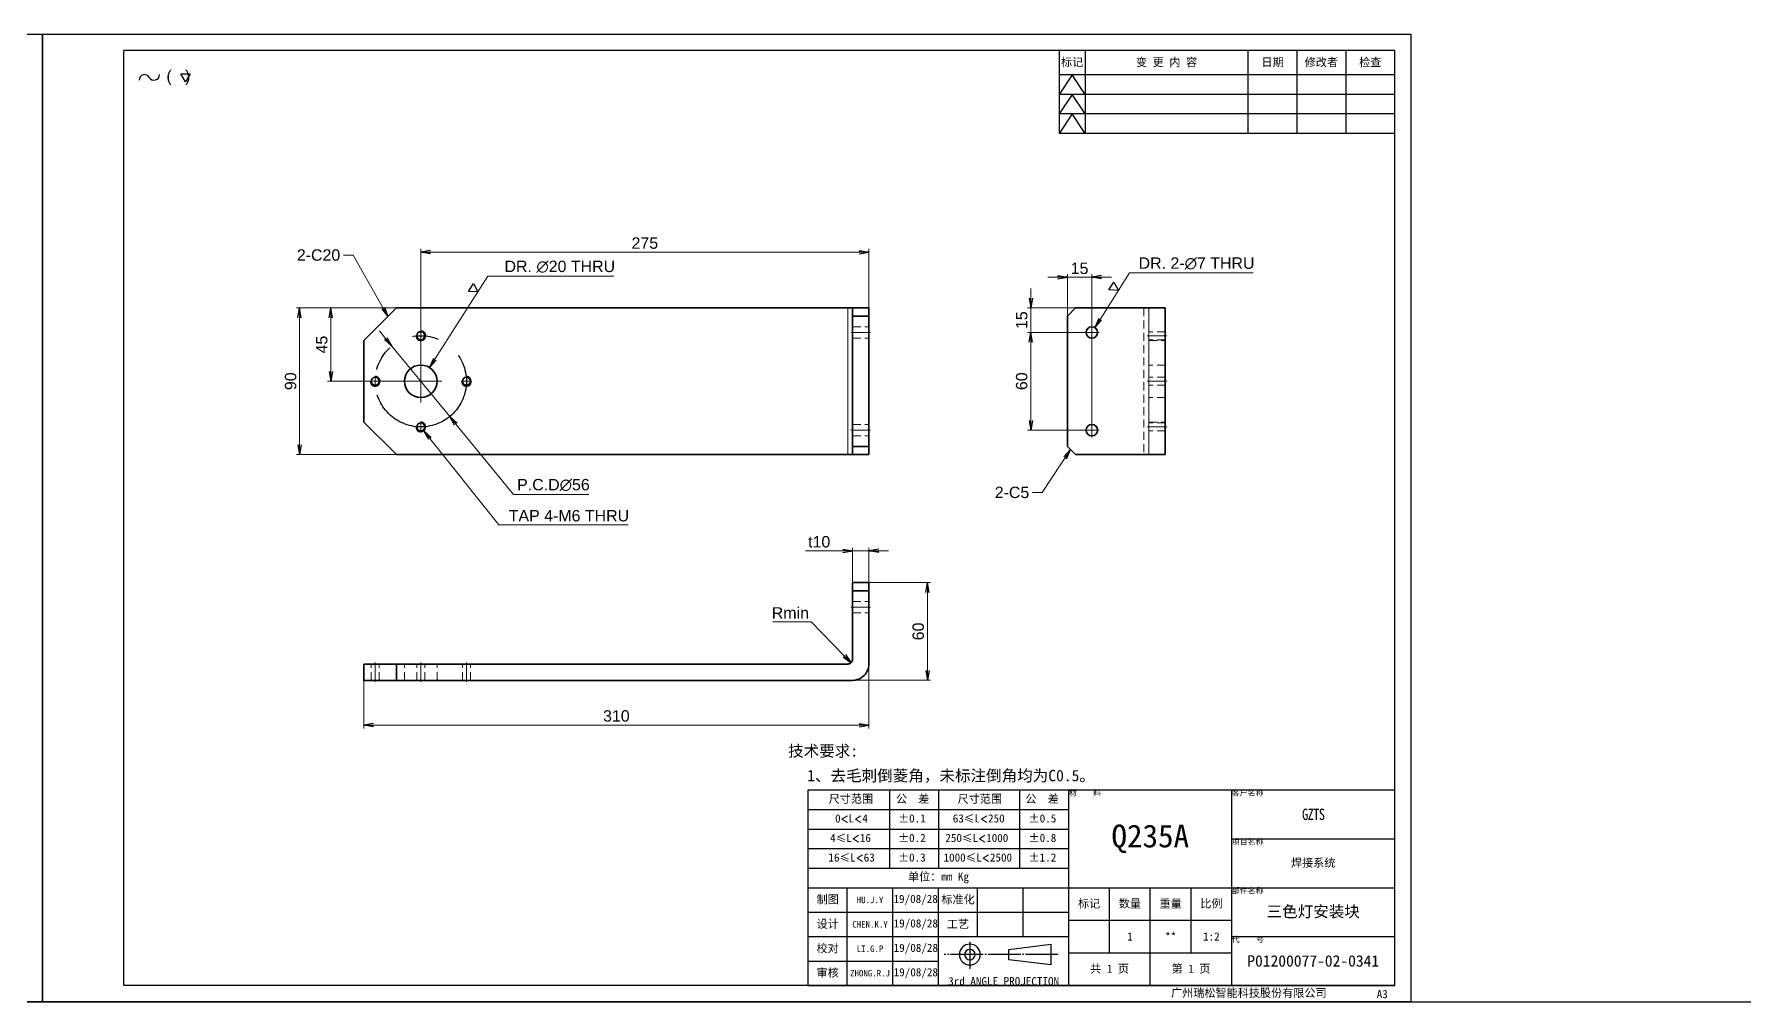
# Model space of a CAD drawing. Header units: millimetres. Extents: x -1727 to 307483, y -92648 to 6637.
# Drawn here: x 10871 to 11920, y -8118 to -7524 of the extents above; entities that cross this region are included whole.
import ezdxf

# ---------------------------------------------------------------- set-up
doc = ezdxf.new("R2010")
doc.units = ezdxf.units.MM
for name, pattern in [('CENTER-HOKUTO', [23, 20, -1, 1, -1]), ('HIDDEN-HOKUTO', [3.8, 2.5, -1.3]), ('PHANTOM2', [31.75, 15.875, -3.175, 3.175, -3.175, 3.175, -3.175])]:
    doc.linetypes.add(name, pattern=pattern)
doc.layers.add('A3', color=7, linetype='Continuous', plot=False)
for name, color, linetype in [('AM_7', 2, 'CENTER-HOKUTO'), ('AM_HID', 1, 'HIDDEN-HOKUTO'), ('AM_VIS', 7, 'Continuous'), ('TITLE_FRAME', 7, 'Continuous'), ('WORD_DIM', 253, 'Continuous')]:
    doc.layers.add(name, color=color, linetype=linetype)
doc.layers.add('SOLID LINE', color=7, linetype='Continuous', lineweight=30)
doc.styles.get("Standard").update_dxf_attribs({"font": 'arial.ttf'})
doc.dimstyles.new('STANDARD 1-2', dxfattribs={"dimscale": 2, "dimtxt": 3.5, "dimasz": 3, "dimexe": 1, "dimexo": 0, "dimgap": 1, "dimtad": 3, "dimdsep": 46, "dimtxsty": 'Standard', "dimblk1": 'OPEN', "dimblk2": 'OPEN', "dimsah": 1, "dimcen": 0, "dimclrd": 256, "dimclre": 256, "dimclrt": 3, "dimazin": 2, "dimtfac": 1, "dimtmove": 0, "dimatfit": 3, "dimldrblk": 'OPEN', "dimfxl": 0, "dimtolj": 1, "dimtzin": 0, "dimlwd": 13, "dimlwe": 13, "dimarcsym": 0})
doc.dimstyles.new('STANDARD 1-2$3', dxfattribs={"dimscale": 2, "dimtxt": 3.5, "dimasz": 3, "dimexe": 1, "dimexo": 0, "dimgap": 1, "dimtad": 3, "dimtoh": 1, "dimdsep": 46, "dimtxsty": 'Standard', "dimblk1": 'OPEN', "dimblk2": 'OPEN', "dimsah": 1, "dimcen": 0, "dimclrd": 256, "dimclre": 256, "dimclrt": 3, "dimazin": 2, "dimtfac": 1, "dimtmove": 0, "dimatfit": 3, "dimldrblk": 'OPEN', "dimfxl": 0, "dimtolj": 1, "dimtzin": 0, "dimlwd": 13, "dimlwe": 13, "dimarcsym": 0})
doc.dimstyles.new('STANDARD 1-2$4', dxfattribs={"dimscale": 2, "dimtxt": 3.5, "dimasz": 3, "dimexe": 1, "dimexo": 0, "dimgap": 1, "dimtad": 3, "dimtoh": 1, "dimdsep": 46, "dimtxsty": 'Standard', "dimblk1": 'OPEN', "dimblk2": 'OPEN', "dimsah": 1, "dimcen": 0, "dimclrd": 256, "dimclre": 256, "dimclrt": 3, "dimazin": 2, "dimtfac": 1, "dimtmove": 0, "dimatfit": 3, "dimldrblk": 'OPEN', "dimfxl": 0, "dimtolj": 1, "dimtzin": 0, "dimlwd": 13, "dimlwe": 13, "dimarcsym": 0})

# ---------------------------------------------------------------- blocks, each defined once
blk = doc.blocks.new('_OPEN')
at = {"color": 0}
for p, q in [((-1, 0.17), (0, 0)), ((-1, -0.17), (0, 0)), ((0, 0), (-1, 0))]:
    blk.add_line(p, q, dxfattribs=at)
blk = doc.blocks.new('*D725')
at = {"layer": 'DEFPOINTS', "color": 0, "linetype": 'Continuous', "ltscale": 5, "transparency": 16777216}
for p in [(11382.9, -7899.7), (11072.9, -7920.7), (11382.9, -7948.2)]:
    blk.add_point(p, dxfattribs=at)
at = {"layer": 'WORD_DIM', "linetype": 'Continuous', "lineweight": 13, "ltscale": 5, "transparency": 16777216}
for p, q in [((11382.9, -7899.7), (11382.9, -7950.2)), ((11072.9, -7920.7), (11072.9, -7950.2)), ((11078.9, -7948.2), (11376.9, -7948.2))]:
    blk.add_line(p, q, dxfattribs=at)
at = {"layer": 'WORD_DIM', "linetype": 'Continuous', "lineweight": 13, "ltscale": 5, "transparency": 16777216, "xscale": 6, "yscale": 6, "zscale": 6, "rotation": 180}
blk.add_blockref('_OPEN', (11072.9, -7948.2), dxfattribs=at)
at = {"layer": 'WORD_DIM', "linetype": 'Continuous', "lineweight": 13, "ltscale": 5, "transparency": 16777216, "xscale": 6, "yscale": 6, "zscale": 6}
blk.add_blockref('_OPEN', (11382.9, -7948.2), dxfattribs=at)
at = {"layer": 'WORD_DIM', "color": 3, "linetype": 'Continuous', "ltscale": 5, "transparency": 16777216, "insert": (11227.9, -7942.6), "char_height": 7, "attachment_point": 5}
blk.add_mtext('\\A1;310', dxfattribs=at)
blk = doc.blocks.new('*D726')
at = {"layer": 'DEFPOINTS', "color": 0, "linetype": 'Continuous', "ltscale": 5, "transparency": 16777216}
for p in [(11382.9, -7860.7), (11365.2, -7920.7), (11418.8, -7920.7)]:
    blk.add_point(p, dxfattribs=at)
at = {"layer": 'WORD_DIM', "linetype": 'Continuous', "lineweight": 13, "ltscale": 5, "transparency": 16777216}
for p, q in [((11382.9, -7860.7), (11420.8, -7860.7)), ((11418.8, -7866.7), (11418.8, -7914.7)), ((11365.2, -7920.7), (11420.8, -7920.7))]:
    blk.add_line(p, q, dxfattribs=at)
at = {"layer": 'WORD_DIM', "linetype": 'Continuous', "lineweight": 13, "ltscale": 5, "transparency": 16777216, "xscale": 6, "yscale": 6, "zscale": 6}
for p, rotation in [((11418.8, -7860.7), 90), ((11418.8, -7920.7), 270)]:
    blk.add_blockref('_OPEN', p, dxfattribs=dict(at, rotation=rotation))
at = {"layer": 'WORD_DIM', "color": 3, "linetype": 'Continuous', "ltscale": 5, "transparency": 16777216, "insert": (11413.2, -7890.7), "char_height": 7, "attachment_point": 5, "rotation": 90}
blk.add_mtext('\\A1;60', dxfattribs=at)
blk = doc.blocks.new('*D727')
at = {"layer": 'DEFPOINTS', "color": 0, "linetype": 'Continuous', "ltscale": 5, "transparency": 16777216}
for p in [(11369.9, -7907.7), (11372, -7909.9)]:
    blk.add_point(p, dxfattribs=at)
at = {"layer": 'WORD_DIM', "linetype": 'Continuous', "lineweight": 13, "ltscale": 5, "transparency": 16777216}
for p, q in [((11324, -7884.8), (11347.4, -7884.8)), ((11347.4, -7884.8), (11367.8, -7905.6))]:
    blk.add_line(p, q, dxfattribs=at)
at = {"layer": 'WORD_DIM', "linetype": 'Continuous', "lineweight": 13, "ltscale": 5, "transparency": 16777216, "xscale": 6, "yscale": 6, "zscale": 6, "rotation": 314.5106859372564}
blk.add_blockref('_OPEN', (11372, -7909.9), dxfattribs=at)
at = {"layer": 'WORD_DIM', "color": 3, "linetype": 'Continuous', "ltscale": 5, "transparency": 16777216, "insert": (11334.7, -7879.3), "char_height": 7, "attachment_point": 5}
blk.add_mtext('\\A1;Rmin', dxfattribs=at)
blk = doc.blocks.new('*D728')
at = {"layer": 'DEFPOINTS', "color": 0, "linetype": 'Continuous', "ltscale": 5, "transparency": 16777216}
for p in [(11372.9, -7841.3), (11372.9, -7860.7), (11382.9, -7860.7)]:
    blk.add_point(p, dxfattribs=at)
at = {"layer": 'WORD_DIM', "linetype": 'Continuous', "lineweight": 13, "ltscale": 5, "transparency": 16777216}
for p, q in [((11366.9, -7841.3), (11343.9, -7841.3)), ((11372.9, -7860.7), (11372.9, -7839.3)), ((11382.9, -7841.3), (11372.9, -7841.3)), ((11382.9, -7860.7), (11382.9, -7839.3)), ((11388.9, -7841.3), (11394.9, -7841.3))]:
    blk.add_line(p, q, dxfattribs=at)
at = {"layer": 'WORD_DIM', "linetype": 'Continuous', "lineweight": 13, "ltscale": 5, "transparency": 16777216, "xscale": 6, "yscale": 6, "zscale": 6}
blk.add_blockref('_OPEN', (11372.9, -7841.3), dxfattribs=at)
at = {"layer": 'WORD_DIM', "linetype": 'Continuous', "lineweight": 13, "ltscale": 5, "transparency": 16777216, "xscale": 6, "yscale": 6, "zscale": 6, "rotation": 180}
blk.add_blockref('_OPEN', (11382.9, -7841.3), dxfattribs=at)
at = {"layer": 'WORD_DIM', "color": 3, "linetype": 'Continuous', "ltscale": 5, "transparency": 16777216, "insert": (11352.4, -7835.7), "char_height": 7, "attachment_point": 5}
blk.add_mtext('\\A1;t10', dxfattribs=at)
blk = doc.blocks.new('*D729')
at = {"layer": 'DEFPOINTS', "color": 0, "linetype": 'Continuous', "ltscale": 5, "transparency": 16777216}
for p in [(11382.9, -7657.9), (11382.9, -7726.6), (11107.9, -7737.1)]:
    blk.add_point(p, dxfattribs=at)
at = {"layer": 'WORD_DIM', "linetype": 'Continuous', "lineweight": 13, "ltscale": 5, "transparency": 16777216}
for p, q in [((11107.9, -7737.1), (11107.9, -7655.9)), ((11113.9, -7657.9), (11376.9, -7657.9)), ((11382.9, -7726.6), (11382.9, -7655.9))]:
    blk.add_line(p, q, dxfattribs=at)
at = {"layer": 'WORD_DIM', "linetype": 'Continuous', "lineweight": 13, "ltscale": 5, "transparency": 16777216, "xscale": 6, "yscale": 6, "zscale": 6, "rotation": 180}
blk.add_blockref('_OPEN', (11107.9, -7657.9), dxfattribs=at)
at = {"layer": 'WORD_DIM', "linetype": 'Continuous', "lineweight": 13, "ltscale": 5, "transparency": 16777216, "xscale": 6, "yscale": 6, "zscale": 6}
blk.add_blockref('_OPEN', (11382.9, -7657.9), dxfattribs=at)
at = {"layer": 'WORD_DIM', "color": 3, "linetype": 'Continuous', "ltscale": 5, "transparency": 16777216, "insert": (11245.4, -7652.3), "char_height": 7, "attachment_point": 5}
blk.add_mtext('\\A1;275', dxfattribs=at)
blk = doc.blocks.new('*D730')
at = {"layer": 'DEFPOINTS', "color": 0, "linetype": 'Continuous', "ltscale": 5, "transparency": 16777216}
for p in [(11052.6, -7692.1), (11122.9, -7692.1), (11107.9, -7737.1)]:
    blk.add_point(p, dxfattribs=at)
at = {"layer": 'WORD_DIM', "linetype": 'Continuous', "lineweight": 13, "ltscale": 5, "transparency": 16777216}
for p, q in [((11122.9, -7692.1), (11050.6, -7692.1)), ((11052.6, -7731.1), (11052.6, -7698.1)), ((11107.9, -7737.1), (11050.6, -7737.1))]:
    blk.add_line(p, q, dxfattribs=at)
at = {"layer": 'WORD_DIM', "linetype": 'Continuous', "lineweight": 13, "ltscale": 5, "transparency": 16777216, "xscale": 6, "yscale": 6, "zscale": 6}
for p, rotation in [((11052.6, -7692.1), 90), ((11052.6, -7737.1), 270)]:
    blk.add_blockref('_OPEN', p, dxfattribs=dict(at, rotation=rotation))
at = {"layer": 'WORD_DIM', "color": 3, "linetype": 'Continuous', "ltscale": 5, "transparency": 16777216, "insert": (11047.1, -7714.6), "char_height": 7, "attachment_point": 5, "rotation": 90}
blk.add_mtext('\\A1;45', dxfattribs=at)
blk = doc.blocks.new('*D702')
at = {"layer": 'DEFPOINTS', "color": 0, "linetype": 'Continuous', "ltscale": 5, "transparency": 16777216}
for p in [(11090.1, -7715.5), (11125.6, -7758.8)]:
    blk.add_point(p, dxfattribs=at)
at = {"layer": 'WORD_DIM', "linetype": 'Continuous', "lineweight": 13, "ltscale": 5, "transparency": 16777216}
for p, q in [((11086.3, -7710.8), (11082.5, -7706.2)), ((11090.1, -7715.5), (11125.6, -7758.8)), ((11164.8, -7806.6), (11129.4, -7763.4)), ((11211, -7806.6), (11164.8, -7806.6))]:
    blk.add_line(p, q, dxfattribs=at)
at = {"layer": 'WORD_DIM', "linetype": 'Continuous', "lineweight": 13, "ltscale": 5, "transparency": 16777216, "xscale": 6, "yscale": 6, "zscale": 6}
for p, rotation in [((11090.1, -7715.5), 309.3667575508921), ((11125.6, -7758.8), 129.3667575508921)]:
    blk.add_blockref('_OPEN', p, dxfattribs=dict(at, rotation=rotation))
at = {"layer": 'WORD_DIM', "color": 3, "linetype": 'Continuous', "ltscale": 5, "transparency": 16777216, "insert": (11189.3, -7800.8), "char_height": 7, "attachment_point": 5}
blk.add_mtext('\\A1;P.C.D∅56', dxfattribs=at)
blk = doc.blocks.new('*D703')
at = {"layer": 'DEFPOINTS', "color": 0, "linetype": 'Continuous', "ltscale": 5, "transparency": 16777216}
for p in [(11106, -7762.8), (11109.8, -7767.5)]:
    blk.add_point(p, dxfattribs=at)
at = {"layer": 'WORD_DIM', "linetype": 'Continuous', "lineweight": 13, "ltscale": 5, "transparency": 16777216}
for p, q in [((11155.7, -7825.3), (11113.5, -7772.2)), ((11235.2, -7825.3), (11155.7, -7825.3))]:
    blk.add_line(p, q, dxfattribs=at)
at = {"layer": 'WORD_DIM', "linetype": 'Continuous', "lineweight": 13, "ltscale": 5, "transparency": 16777216, "xscale": 6, "yscale": 6, "zscale": 6, "rotation": 128.489203263951}
blk.add_blockref('_OPEN', (11109.8, -7767.5), dxfattribs=at)
at = {"layer": 'WORD_DIM', "color": 3, "linetype": 'Continuous', "ltscale": 5, "transparency": 16777216, "insert": (11198.8, -7819.7), "char_height": 7, "attachment_point": 5}
blk.add_mtext('\\A1;TAP 4-M6 THRU', dxfattribs=at)
blk = doc.blocks.new('*D704')
at = {"layer": 'DEFPOINTS', "color": 0, "linetype": 'Continuous', "ltscale": 5, "transparency": 16777216}
for p in [(11033.5, -7692.1), (11100.2, -7692.1), (11101.3, -7782.1)]:
    blk.add_point(p, dxfattribs=at)
at = {"layer": 'WORD_DIM', "linetype": 'Continuous', "lineweight": 13, "ltscale": 5, "transparency": 16777216}
for p, q in [((11100.2, -7692.1), (11031.5, -7692.1)), ((11033.5, -7776.1), (11033.5, -7698.1)), ((11101.3, -7782.1), (11031.5, -7782.1))]:
    blk.add_line(p, q, dxfattribs=at)
at = {"layer": 'WORD_DIM', "linetype": 'Continuous', "lineweight": 13, "ltscale": 5, "transparency": 16777216, "xscale": 6, "yscale": 6, "zscale": 6}
for p, rotation in [((11033.5, -7692.1), 90), ((11033.5, -7782.1), 270)]:
    blk.add_blockref('_OPEN', p, dxfattribs=dict(at, rotation=rotation))
at = {"layer": 'WORD_DIM', "color": 3, "linetype": 'Continuous', "ltscale": 5, "transparency": 16777216, "insert": (11028, -7737.1), "char_height": 7, "attachment_point": 5, "rotation": 90}
blk.add_mtext('\\A1;90', dxfattribs=at)
blk = doc.blocks.new('*D705')
at = {"layer": 'DEFPOINTS', "color": 0, "linetype": 'Continuous', "ltscale": 5, "transparency": 16777216}
for p in [(11113.3, -7728.7), (11102.5, -7745.6)]:
    blk.add_point(p, dxfattribs=at)
at = {"layer": 'WORD_DIM', "linetype": 'Continuous', "lineweight": 13, "ltscale": 5, "transparency": 16777216}
for p, q in [((11149, -7672.6), (11116.5, -7723.6)), ((11226.4, -7672.6), (11149, -7672.6))]:
    blk.add_line(p, q, dxfattribs=at)
at = {"layer": 'WORD_DIM', "linetype": 'Continuous', "lineweight": 13, "ltscale": 5, "transparency": 16777216, "xscale": 6, "yscale": 6, "zscale": 6, "rotation": 237.4677311848014}
blk.add_blockref('_OPEN', (11113.3, -7728.7), dxfattribs=at)
at = {"layer": 'WORD_DIM', "color": 3, "linetype": 'Continuous', "ltscale": 5, "transparency": 16777216, "insert": (11193.2, -7666.8), "char_height": 7, "attachment_point": 5}
blk.add_mtext('\\A1;DR. ∅20 THRU', dxfattribs=at)
blk = doc.blocks.new('shiage1')
at = {"layer": 'WORD_DIM', "color": 3, "linetype": 'Continuous'}
for p, q in [((0, 0), (-1.44, 2.5)), ((-1.44, 2.5), (1.44, 2.5)), ((1.44, 2.5), (0, 0))]:
    blk.add_line(p, q, dxfattribs=at)
blk = doc.blocks.new('*D706')
at = {"layer": 'DEFPOINTS', "color": 0, "linetype": 'Continuous', "ltscale": 5, "transparency": 16777216}
for p in [(11482.3, -7692.1), (11516.2, -7692.1), (11519.7, -7707.1)]:
    blk.add_point(p, dxfattribs=at)
at = {"layer": 'WORD_DIM', "linetype": 'Continuous', "lineweight": 13, "ltscale": 5, "transparency": 16777216}
for p, q in [((11482.3, -7686.1), (11482.3, -7680.1)), ((11516.2, -7692.1), (11480.3, -7692.1)), ((11482.3, -7707.1), (11482.3, -7692.1)), ((11519.7, -7707.1), (11480.3, -7707.1)), ((11482.3, -7713.1), (11482.3, -7719.1))]:
    blk.add_line(p, q, dxfattribs=at)
at = {"layer": 'WORD_DIM', "linetype": 'Continuous', "lineweight": 13, "ltscale": 5, "transparency": 16777216, "xscale": 6, "yscale": 6, "zscale": 6}
for p, rotation in [((11482.3, -7692.1), 270), ((11482.3, -7707.1), 90)]:
    blk.add_blockref('_OPEN', p, dxfattribs=dict(at, rotation=rotation))
at = {"layer": 'WORD_DIM', "color": 3, "linetype": 'Continuous', "ltscale": 5, "transparency": 16777216, "insert": (11476.7, -7699.6), "char_height": 7, "attachment_point": 5, "rotation": 90}
blk.add_mtext('\\A1;15', dxfattribs=at)
blk = doc.blocks.new('*D707')
at = {"layer": 'DEFPOINTS', "color": 0, "linetype": 'Continuous', "ltscale": 5, "transparency": 16777216}
for p in [(11482.3, -7707.1), (11519.7, -7707.1), (11519.7, -7767.1)]:
    blk.add_point(p, dxfattribs=at)
at = {"layer": 'WORD_DIM', "linetype": 'Continuous', "lineweight": 13, "ltscale": 5, "transparency": 16777216}
for p, q in [((11519.7, -7707.1), (11480.3, -7707.1)), ((11482.3, -7761.1), (11482.3, -7713.1)), ((11519.7, -7767.1), (11480.3, -7767.1))]:
    blk.add_line(p, q, dxfattribs=at)
at = {"layer": 'WORD_DIM', "linetype": 'Continuous', "lineweight": 13, "ltscale": 5, "transparency": 16777216, "xscale": 6, "yscale": 6, "zscale": 6}
for p, rotation in [((11482.3, -7707.1), 90), ((11482.3, -7767.1), 270)]:
    blk.add_blockref('_OPEN', p, dxfattribs=dict(at, rotation=rotation))
at = {"layer": 'WORD_DIM', "color": 3, "linetype": 'Continuous', "ltscale": 5, "transparency": 16777216, "insert": (11476.7, -7737.1), "char_height": 7, "attachment_point": 5, "rotation": 90}
blk.add_mtext('\\A1;60', dxfattribs=at)
blk = doc.blocks.new('*D708')
at = {"layer": 'DEFPOINTS', "color": 0, "linetype": 'Continuous', "ltscale": 5, "transparency": 16777216}
for p in [(11504.7, -7673.3), (11504.7, -7697.1), (11519.7, -7767.1)]:
    blk.add_point(p, dxfattribs=at)
at = {"layer": 'WORD_DIM', "linetype": 'Continuous', "lineweight": 13, "ltscale": 5, "transparency": 16777216}
for p, q in [((11498.7, -7673.3), (11492.7, -7673.3)), ((11504.7, -7697.1), (11504.7, -7671.3)), ((11519.7, -7673.3), (11504.7, -7673.3)), ((11519.7, -7767.1), (11519.7, -7671.3)), ((11525.7, -7673.3), (11531.7, -7673.3))]:
    blk.add_line(p, q, dxfattribs=at)
at = {"layer": 'WORD_DIM', "linetype": 'Continuous', "lineweight": 13, "ltscale": 5, "transparency": 16777216, "xscale": 6, "yscale": 6, "zscale": 6}
blk.add_blockref('_OPEN', (11504.7, -7673.3), dxfattribs=at)
at = {"layer": 'WORD_DIM', "linetype": 'Continuous', "lineweight": 13, "ltscale": 5, "transparency": 16777216, "xscale": 6, "yscale": 6, "zscale": 6, "rotation": 180}
blk.add_blockref('_OPEN', (11519.7, -7673.3), dxfattribs=at)
at = {"layer": 'WORD_DIM', "color": 3, "linetype": 'Continuous', "ltscale": 5, "transparency": 16777216, "insert": (11512.2, -7667.8), "char_height": 7, "attachment_point": 5}
blk.add_mtext('\\A1;15', dxfattribs=at)
blk = doc.blocks.new('*D709')
at = {"layer": 'DEFPOINTS', "color": 0, "linetype": 'Continuous', "ltscale": 5, "transparency": 16777216}
for p in [(11517.9, -7710.1), (11521.6, -7704.2)]:
    blk.add_point(p, dxfattribs=at)
at = {"layer": 'WORD_DIM', "linetype": 'Continuous', "lineweight": 13, "ltscale": 5, "transparency": 16777216}
for p, q in [((11542.8, -7670.6), (11524.8, -7699.1)), ((11618.8, -7670.6), (11542.8, -7670.6))]:
    blk.add_line(p, q, dxfattribs=at)
at = {"layer": 'WORD_DIM', "linetype": 'Continuous', "lineweight": 13, "ltscale": 5, "transparency": 16777216, "xscale": 6, "yscale": 6, "zscale": 6, "rotation": 237.7700443450807}
blk.add_blockref('_OPEN', (11521.6, -7704.2), dxfattribs=at)
at = {"layer": 'WORD_DIM', "color": 3, "linetype": 'Continuous', "ltscale": 5, "transparency": 16777216, "insert": (11584, -7664.8), "char_height": 7, "attachment_point": 5}
blk.add_mtext('\\A1;DR. 2-∅7 THRU', dxfattribs=at)
blk = doc.blocks.new('shiage0')
at = {"layer": 'WORD_DIM', "color": 3, "linetype": 'Continuous'}
for centre, start, end in [((1.69, 0), 30, 180), ((4.61, 1.69), 210, 0)]:
    blk.add_arc(centre, 1.69, start, end, dxfattribs=at)
blk = doc.blocks.new('12')
at = {"layer": 'TITLE_FRAME', "color": 3, "linetype": 'Continuous'}
blk.add_lwpolyline([(20.46, 3.03), (19.01, 5.53), (21.9, 5.53)], close=True, dxfattribs=at)
blk.add_blockref('shiage0', (6.23, 3.56), dxfattribs=at)
blk.add_text('(   )', height=3.5, dxfattribs=at).set_placement((14.64, 3.08))

msp = doc.modelspace()

# ---------------------------------------------------------------- linework, layer by layer
msp.add_line((538.05434, -8118.07641), (39955.55791, -8118.07641))
at = {"layer": 'A3', "linetype": 'Continuous'}
for points in [[(10035.60032, -7524.02994), (10875.60032, -7524.02994), (10875.60032, -8118.02994), (10035.60032, -8118.02994)], [(10875.60032, -7524.02994), (11715.60032, -7524.02994), (11715.60032, -8118.02994), (10875.60032, -8118.02994)]]:
    msp.add_lwpolyline(points, close=True, dxfattribs=at)
at = {"layer": 'AM_7', "lineweight": 13, "ltscale": 2}
for p, q in [((11111.07936, -7709.12682), (11104.68679, -7709.12682)), ((11107.88307, -7705.93078), (11107.88307, -7712.32287)), ((11371.88307, -7707.12682), (11383.88307, -7707.12682)), ((11524.27619, -7707.12682), (11515.17658, -7707.12682)), ((11519.72639, -7702.57678), (11519.72639, -7711.67675)), ((11565.72639, -7709.12682), (11553.72639, -7709.12682)), ((11107.88307, -7724.12682), (11107.88307, -7750.12682)), ((11083.07936, -7737.12682), (11076.68679, -7737.12682)), ((11079.88307, -7733.93078), (11079.88307, -7740.32287)), ((11120.88307, -7737.12682), (11094.88307, -7737.12682)), ((11139.07936, -7737.12682), (11132.68679, -7737.12682)), ((11135.88307, -7733.93078), (11135.88307, -7740.32287)), ((11565.72639, -7737.12682), (11553.72639, -7737.12682)), ((11107.88307, -7761.93078), (11107.88307, -7768.32287)), ((11519.72639, -7762.57678), (11519.72639, -7771.67675)), ((11111.07936, -7765.12682), (11104.68679, -7765.12682)), ((11371.88307, -7767.12682), (11383.88307, -7767.12682)), ((11524.27619, -7767.12682), (11515.17658, -7767.12682)), ((11565.72639, -7765.12682), (11553.72639, -7765.12682)), ((11371.88307, -7875.72058), (11383.88307, -7875.72058)), ((11079.88307, -7921.72058), (11079.88307, -7909.72058)), ((11107.88307, -7921.72058), (11107.88307, -7909.72058)), ((11135.88307, -7921.72058), (11135.88307, -7909.72058))]:
    msp.add_line(p, q, dxfattribs=at)
at = {"layer": 'AM_7', "color": 2, "linetype": 'CENTER-HOKUTO'}
for p, q in [((11499.08049, -8089.06511), (11429.06449, -8089.06511)), ((11444.86929, -8081.19311), (11444.86929, -8097.73071))]:
    msp.add_line(p, q, dxfattribs=at)
at = {"layer": 'AM_HID', "lineweight": 13, "ltscale": 2}
for p, q in [((11372.88307, -7692.12682), (11372.88307, -7782.12682)), ((11551.72639, -7692.12682), (11551.72639, -7782.12682)), ((11554.72639, -7692.12682), (11554.72639, -7782.12682)), ((11372.88307, -7703.62682), (11382.88307, -7703.62682)), ((11372.88307, -7710.62682), (11382.88307, -7710.62682)), ((11564.72639, -7706.66833), (11554.72639, -7706.66833)), ((11564.72639, -7711.58532), (11554.72639, -7711.58532)), ((11554.72639, -7712.12682), (11564.72639, -7712.12682)), ((11564.72639, -7727.12682), (11554.72639, -7727.12682)), ((11564.72639, -7734.66833), (11554.72639, -7734.66833)), ((11564.72639, -7734.66833), (11554.72639, -7734.66833)), ((11564.72639, -7739.58532), (11554.72639, -7739.58532)), ((11564.72639, -7739.58532), (11554.72639, -7739.58532)), ((11564.72639, -7747.12682), (11554.72639, -7747.12682)), ((11372.88307, -7763.62682), (11382.88307, -7763.62682)), ((11554.72639, -7762.12682), (11564.72639, -7762.12682)), ((11564.72639, -7762.66833), (11554.72639, -7762.66833)), ((11372.88307, -7770.62682), (11382.88307, -7770.62682)), ((11564.72639, -7767.58532), (11554.72639, -7767.58532)), ((11382.88307, -7865.72058), (11372.88307, -7865.72058)), ((11372.88307, -7872.22058), (11382.88307, -7872.22058)), ((11372.88307, -7872.22058), (11382.88307, -7872.22058)), ((11372.88307, -7879.22058), (11382.88307, -7879.22058)), ((11372.88307, -7879.22058), (11382.88307, -7879.22058)), ((11077.42409, -7920.72058), (11077.42409, -7910.72058)), ((11082.34108, -7920.72058), (11082.34108, -7910.72058)), ((11092.88307, -7910.72058), (11092.88307, -7920.72058)), ((11097.88307, -7920.72058), (11097.88307, -7910.72058)), ((11105.42409, -7920.72058), (11105.42409, -7910.72058)), ((11105.42409, -7920.72058), (11105.42409, -7910.72058)), ((11110.34108, -7920.72058), (11110.34108, -7910.72058)), ((11110.34108, -7920.72058), (11110.34108, -7910.72058)), ((11117.88307, -7920.72058), (11117.88307, -7910.72058)), ((11133.42409, -7920.72058), (11133.42409, -7910.72058)), ((11138.34108, -7920.72058), (11138.34108, -7910.72058))]:
    msp.add_line(p, q, dxfattribs=at)
at = {"layer": 'AM_VIS', "linetype": 'Continuous'}
for p, q in [((11705.60032, -7534.02994), (10925.60032, -7534.02994)), ((10925.60032, -8108.02994), (10925.60032, -7534.02994)), ((11705.60032, -8108.02994), (11705.60032, -7534.02994)), ((11705.60032, -8108.02994), (10925.60032, -8108.02994))]:
    msp.add_line(p, q, dxfattribs=at)
at = {"layer": 'AM_VIS', "color": 7, "lineweight": 35, "ltscale": 2}
for p, q in [((11092.88307, -7692.12682), (11072.88307, -7712.12682)), ((11092.88307, -7692.12682), (11369.88307, -7692.12682)), ((11372.88307, -7692.12682), (11369.88307, -7692.12682)), ((11382.88307, -7692.12682), (11372.88307, -7692.12682)), ((11372.88307, -7697.12682), (11372.88307, -7692.12682)), ((11382.88307, -7697.12682), (11372.88307, -7697.12682)), ((11372.88307, -7697.12682), (11372.88307, -7777.12682)), ((11382.88307, -7697.12682), (11382.88307, -7692.12682)), ((11382.88307, -7697.12682), (11382.88307, -7777.12682)), ((11504.72639, -7697.12682), (11509.72639, -7692.12682)), ((11504.72639, -7697.12682), (11504.72639, -7777.12682)), ((11554.72639, -7692.12682), (11509.72639, -7692.12682)), ((11564.72639, -7692.12682), (11554.72639, -7692.12682)), ((11564.72639, -7692.12682), (11564.72639, -7782.12682)), ((11072.88307, -7712.12682), (11072.88307, -7762.12682)), ((11092.88307, -7782.12682), (11072.88307, -7762.12682)), ((11092.88307, -7782.12682), (11369.88307, -7782.12682)), ((11372.88307, -7782.12682), (11369.88307, -7782.12682)), ((11382.88307, -7777.12682), (11372.88307, -7777.12682)), ((11372.88307, -7777.12682), (11372.88307, -7782.12682)), ((11382.88307, -7782.12682), (11372.88307, -7782.12682)), ((11382.88307, -7782.12682), (11382.88307, -7777.12682)), ((11509.72639, -7782.12682), (11504.72639, -7777.12682)), ((11554.72639, -7782.12682), (11509.72639, -7782.12682)), ((11564.72639, -7782.12682), (11554.72639, -7782.12682)), ((11382.88307, -7860.72058), (11372.88307, -7860.72058)), ((11372.88307, -7860.72058), (11372.88307, -7865.72058)), ((11372.88307, -7865.72058), (11372.88307, -7907.72058)), ((11382.88307, -7865.72058), (11372.88307, -7865.72058)), ((11382.88307, -7865.72058), (11382.88307, -7860.72058)), ((11382.88307, -7910.72058), (11382.88307, -7865.72058)), ((11072.88307, -7910.72058), (11072.88307, -7920.72058)), ((11092.88307, -7910.72058), (11072.88307, -7910.72058)), ((11092.88307, -7910.72058), (11369.88307, -7910.72058)), ((11092.88307, -7910.72058), (11092.88307, -7920.72058)), ((11092.88307, -7920.72058), (11072.88307, -7920.72058)), ((11372.88307, -7920.72058), (11092.88307, -7920.72058))]:
    msp.add_line(p, q, dxfattribs=at)
at = {"layer": 'AM_VIS', "color": 7, "lineweight": 13, "ltscale": 2}
for p, q in [((11369.88307, -7692.12682), (11369.88307, -7782.12682)), ((11554.72639, -7782.12682), (11554.72639, -7692.12682))]:
    msp.add_line(p, q, dxfattribs=at)
at = {"layer": 'AM_VIS', "color": 7, "lineweight": 35, "ltscale": 2}
for centre, radius in [((11107.88307, -7709.12682), 2.4585), ((11519.72639, -7707.12682), 3.5), ((11107.88307, -7737.12682), 10), ((11079.88307, -7737.12682), 2.4585), ((11135.88307, -7737.12682), 2.4585), ((11107.88307, -7765.12682), 2.4585), ((11519.72639, -7767.12682), 3.5)]:
    msp.add_circle(centre, radius, dxfattribs=at)
for centre, radius in [((11369.88307, -7907.72058), 3), ((11372.88307, -7910.72058), 10)]:
    msp.add_arc(centre, radius, 269.9999975, 0, dxfattribs=at)
at = {"layer": 'TITLE_FRAME', "linetype": 'Continuous'}
for p, q in [((11499.60032, -7534.02994), (11499.60032, -7585.02994)), ((11515.60032, -7534.02994), (11515.60032, -7585.02994)), ((11615.60032, -7585.02994), (11615.60032, -7534.02994)), ((11645.60032, -7534.02994), (11645.60032, -7585.02994)), ((11675.60032, -7534.02994), (11675.60032, -7585.02994)), ((11705.60032, -7585.02994), (11705.60032, -7534.02994)), ((11705.60032, -7549.02994), (11499.60032, -7549.02994)), ((11507.60032, -7549.02994), (11499.60032, -7561.02994)), ((11515.60032, -7561.02994), (11507.60032, -7549.02994)), ((11705.60032, -7561.02994), (11499.60032, -7561.02994)), ((11507.60032, -7561.02994), (11499.60032, -7573.02994)), ((11515.60032, -7573.02994), (11507.60032, -7561.02994)), ((11705.60032, -7573.02994), (11499.60032, -7573.02994)), ((11507.60032, -7573.02994), (11499.60032, -7585.02994)), ((11515.60032, -7585.02994), (11507.60032, -7573.02994)), ((11705.60032, -7585.02994), (11499.60032, -7585.02994)), ((11345.60032, -7988.02994), (11705.60032, -7988.02994)), ((11345.60032, -8108.02994), (11345.60032, -7988.02994)), ((11395.60032, -7988.02994), (11395.60032, -8036.02994)), ((11425.60032, -7988.02994), (11425.60032, -8036.02994)), ((11475.60032, -8036.02994), (11475.60032, -7988.02994)), ((11505.60032, -8108.02994), (11505.60032, -7988.02994)), ((11605.60032, -8108.02994), (11605.60032, -7988.02994)), ((11705.60032, -8108.02994), (11705.60032, -7988.02994)), ((11345.60032, -8000.02994), (11505.60032, -8000.02994)), ((11345.60032, -8012.02994), (11505.60032, -8012.02994)), ((11345.60032, -8024.02994), (11505.60032, -8024.02994)), ((11605.60032, -8018.02994), (11705.60032, -8018.02994)), ((11345.60032, -8036.02994), (11505.60032, -8036.02994)), ((11345.60032, -8048.02994), (11705.60032, -8048.02994)), ((11369.60032, -8108.02994), (11369.60032, -8048.02994)), ((11397.60032, -8108.02994), (11397.60032, -8048.02994)), ((11425.60032, -8108.02994), (11425.60032, -8048.02994)), ((11449.60032, -8078.02994), (11449.60032, -8048.02994)), ((11477.60032, -8078.02994), (11477.60032, -8048.02994)), ((11530.60032, -8088.02994), (11530.60032, -8048.02994)), ((11555.60032, -8108.02994), (11555.60032, -8048.02994)), ((11580.60032, -8088.02994), (11580.60032, -8048.02994)), ((11345.60032, -8063.02994), (11505.60032, -8063.02994)), ((11505.60032, -8068.02994), (11605.60032, -8068.02994)), ((11345.60032, -8078.02994), (11505.60032, -8078.02994)), ((11605.60032, -8078.02994), (11705.60032, -8078.02994)), ((11505.60032, -8088.02994), (11605.60032, -8088.02994)), ((11345.60032, -8093.02994), (11425.60032, -8093.02994)), ((11345.60032, -8108.02994), (11705.60032, -8108.02994)), ((11345.60032, -8108.02994), (11705.60032, -8108.02994))]:
    msp.add_line(p, q, dxfattribs=at)
at = {"layer": 'TITLE_FRAME', "color": 3, "linetype": 'Continuous'}
for p, q in [((11468.86929, -8085.86511), (11494.46929, -8082.66511)), ((11468.86929, -8092.26511), (11468.86929, -8085.86511)), ((11494.46929, -8082.66511), (11494.46929, -8095.46511)), ((11494.46929, -8095.46511), (11468.86929, -8092.26511))]:
    msp.add_line(p, q, dxfattribs=at)
for radius in [6.4, 3.2]:
    msp.add_arc((11444.86929, -8089.06511), radius, 0, 359.98938268, dxfattribs=at)
at = {"layer": 'WORD_DIM', "color": 6, "linetype": 'PHANTOM2', "ltscale": 5}
msp.add_circle((11107.88307, -7737.12682), 28, dxfattribs=at)
at = {"layer": 'WORD_DIM', "linetype": 'Continuous', "ltscale": 5}
for centre in [(11107.88307, -7709.12682), (11079.88307, -7737.12682), (11135.88307, -7737.12682), (11107.88307, -7765.12682)]:
    msp.add_arc(centre, 3, 176.92911319, 90, dxfattribs=at)

# ---------------------------------------------------------------- block references
at = {"layer": 'WORD_DIM', "color": 4, "linetype": 'Continuous', "ltscale": 5, "xscale": 2, "yscale": 2, "zscale": 2}
msp.add_blockref('12', (10922.4871, -7559.37271), dxfattribs=at)
at = {"layer": 'WORD_DIM', "color": 3, "linetype": 'Continuous', "ltscale": 5, "yscale": 2, "zscale": 2}
for p, xscale, rotation in [((11142.85242, -7682.3041), 1.999999999991529, 57.46773118468933), ((11536.01322, -7681.29373), 2.000000000004817, 57.77004434583362)]:
    msp.add_blockref('shiage1', p, dxfattribs=dict(at, xscale=xscale, rotation=rotation))

# ---------------------------------------------------------------- texts
at = {"layer": 'SOLID LINE', "ltscale": 0.5}
for s, insert, char_height, width, attachment_point in [('\\pt30;{\\fSimHei|b0|i0|c134|p2;\\C3;标记}', (11507.60032, -7541.52994), 5, 16, 5), ('\\pt30;{\\fSimHei|b0|i0|c134|p2;\\C3;变 更 内 容}', (11565.60032, -7541.52994), 5, 100, 5), ('\\pt30;{\\fSimHei|b0|i0|c134|p2;\\C3;日期}', (11630.60032, -7541.52994), 5, 30, 5), ('\\pt30;{\\fSimHei|b0|i0|c134|p2;\\C3;修改者}', (11660.60032, -7541.52994), 5, 30, 5), ('\\pt30;{\\fSimHei|b0|i0|c134|p2;\\C3;检查}', (11690.60032, -7541.52994), 5, 30, 5), ('\\pt42;{\\fSimHei|b0|i0|c134|p2;\\C3;技术要求:}', (11333.33155, -7960.54569), 7, 60.121052, 1), ('\\pt42;{\\fSimHei|b0|i0|c134|p2;\\C3;\\P1、去毛刺倒菱角，未标注倒角均为C0.5。}', (11345.03019, -7964.02811), 7, 223.1818704, 1), ('\\pt30;{\\fSimHei|b0|i0|c134|p2;\\C3;尺寸范围}', (11358.24024, -7990.97207), 5, 90.6030377, 1), ('\\pt30;{\\fSimHei|b0|i0|c134|p2;\\C3;公  差}', (11399.54772, -7990.97207), 5, 90.6030377, 1), ('\\pt30;{\\fSimHei|b0|i0|c134|p2;\\C3;尺寸范围}', (11437.33515, -7990.97207), 5, 90.6030377, 1), ('\\pt30;{\\fSimHei|b0|i0|c134|p2;\\C3;公  差}', (11479.01244, -7990.97207), 5, 90.6030377, 1), ('{\\fSimHei|b0|i0|c134|p2;\\C3;材    料}', (11505.60032, -7988.02994), 3.5, 100, 1), ('\\pt21;{\\fSimHei|b0|i0|c134|p2;\\C3;客户名称}', (11605.60032, -7988.02994), 3.5, 100, 1), ('\\pt30;{\\fSimHei|b0|i0|c134|p2;\\C3;0\\Fromans,bigfont|c134;\\H0.9583x;<\\fSimHei|b0|i0|c134|p2;\\H1.044x;L\\Fromans,bigfont|c134;\\H0.9583x;<\\fSimHei|b0|i0|c134|p2;\\H1.044x;4}', (11362.16138, -8002.97207), 5, 90.6030377, 1), ('\\pt30;{\\fSimHei|b0|i0|c134|p2;\\C3;%%P0.1}', (11400.765, -8002.97207), 5, 90.6030377, 1), ('\\pt30;{\\fSimHei|b0|i0|c134|p2;\\C3;63\\H0.9583x;≤\\H1.044x;L\\Fromans,bigfont|c134;\\H0.9579x;<\\fSimHei|b0|i0|c134|p2;\\H1.044x;250}', (11434.36768, -8002.97207), 5, 90.6030377, 1), ('\\pt30;{\\fSimHei|b0|i0|c134|p2;\\C3;%%P0.5}', (11480.90565, -8002.97207), 5, 90.6030377, 1), ('{\\fSimHei|b0|i0|c134|p2;\\W0.8;\\T0.9;\\C3;GZTS}', (11655.60032, -8003.02994), 7, 100, 5), ('\\pt30;{\\fSimHei|b0|i0|c134|p2;\\C3;4\\H0.9583x;≤\\H1.043x;L\\Fromans,bigfont|c134;\\H0.9588x;<\\fSimHei|b0|i0|c134|p2;\\H1.043x;16}', (11359.09335, -8014.97207), 5, 90.6030377, 1), ('\\pt30;{\\fSimHei|b0|i0|c134|p2;\\C3;%%P0.2}', (11400.765, -8014.97207), 5, 90.6030377, 1), ('\\pt30;{\\fSimHei|b0|i0|c134|p2;\\C3;250\\H0.9583x;≤\\H1.044x;L\\Fromans,bigfont|c134;\\H0.9579x;<\\fSimHei|b0|i0|c134|p2;\\H1.044x;1000}', (11429.8024, -8014.97207), 5, 90.6030377, 1), ('\\pt30;{\\fSimHei|b0|i0|c134|p2;\\C3;%%P0.8}', (11480.90565, -8014.97207), 5, 90.6030377, 1), ('\\pt84;{\\fSimHei|b0|i0|c134|p2;\\C3;Q235A}', (11555.60032, -8018.02994), 14, 100, 5), ('\\pt30;{\\fSimHei|b0|i0|c134|p2;\\C3;16\\H0.9583x;≤\\H1.044x;L\\Fromans,bigfont|c134;\\H0.9579x;<\\fSimHei|b0|i0|c134|p2;\\H1.044x;63}', (11358.06325, -8026.97207), 5, 90.6030377, 1), ('\\pt30;{\\fSimHei|b0|i0|c134|p2;\\C3;%%P0.3}', (11400.765, -8026.97207), 5, 90.6030377, 1), ('\\pt30;{\\fSimHei|b0|i0|c134|p2;\\C3;%%P1.2}', (11480.90565, -8026.97207), 5, 90.6030377, 1), ('\\pt21;{\\fSimHei|b0|i0|c134|p2;\\C3;项目名称}', (11605.60032, -8018.02994), 3.5, 100, 1), ('{\\fSimHei|b0|i0|c134|p2;\\C3;焊接系统}', (11655.60032, -8033.02994), 5, 100, 5), ('\\pt30;{\\fSimHei|b0|i0|c134|p2;\\C3;单位：mm Kg}', (11425.60032, -8042.02994), 5, 160, 5), ('\\pt21;{\\fSimHei|b0|i0|c134|p2;\\C3;部件名称}', (11605.60032, -8048.02994), 3.5, 100, 1), ('\\pt30;{\\fSimHei|b0|i0|c134|p2;\\C3;制图}', (11357.60032, -8055.52994), 5, 24, 5), ('\\pt144;{\\fSimHei|b0|i0|c134|p2;\\H0.8x;\\C3;HU.J.Y}', (11383.60032, -8055.52994), 5, 28, 5), ('\\pt240;{\\fSimHei|b0|i0|c134|p2;\\C3;19/08/28}', (11411.60032, -8055.52994), 5, 28, 5), ('\\pt30;{\\fSimHei|b0|i0|c134|p2;\\C3;标准化}', (11437.60032, -8055.52994), 5, 24, 5), ('\\pt30;{\\fSimHei|b0|i0|c134|p2;\\C3;标记}', (11518.10032, -8058.02994), 5, 25, 5), ('\\pt30;{\\fSimHei|b0|i0|c134|p2;\\C3;数量}', (11543.10032, -8058.02994), 5, 25, 5), ('\\pt30;{\\fSimHei|b0|i0|c134|p2;\\C3;重量}', (11568.10032, -8058.02994), 5, 25, 5), ('\\pt30;{\\fSimHei|b0|i0|c134|p2;\\C3;比例}', (11593.10032, -8058.02994), 5, 25, 5), ('{\\fSimHei|b0|i0|c134|p2;\\C3;三色灯安装块}', (11655.60032, -8063.02994), 7, 100, 5), ('\\pt30;{\\fSimHei|b0|i0|c134|p2;\\C3;设计}', (11357.60032, -8070.52994), 5, 24, 5), ('\\pt1152;{\\fSimHei|b0|i0|c134|p2;\\H0.8x;\\C3;CHEN.K.Y}', (11383.60032, -8070.52994), 5, 28, 5), ('\\pt240;{\\fSimHei|b0|i0|c134|p2;\\C3;19/08/28}', (11411.70159, -8070.52994), 5, 27.7974572, 5), ('\\pt30;{\\fSimHei|b0|i0|c134|p2;\\C3;工艺}', (11437.60032, -8070.52994), 5, 24, 5), ('\\pt30;{\\fSimHei|b0|i0|c134|p2;\\C3;1}', (11543.10032, -8078.02994), 5, 25, 5), ('\\pt30;{\\fSimHei|b0|i0|c134|p2;\\C3;**}', (11568.10032, -8078.02994), 5, 25, 5), ('\\pt30;{\\fSimHei|b0|i0|c134|p2;\\C3;1:2}', (11593.10032, -8078.02994), 5, 25, 5), ('\\pt21;{\\fSimHei|b0|i0|c134|p2;\\C3;代    号}', (11605.60032, -8078.02994), 3.5, 100, 1), ('\\pt30;{\\fSimHei|b0|i0|c134|p2;\\C3;校对}', (11357.60032, -8085.52994), 5, 24, 5), ('\\pt144;{\\fSimHei|b0|i0|c134|p2;\\H0.8x;\\C3;LI.G.P}', (11383.60032, -8085.52994), 5, 28, 5), ('\\pt240;{\\fSimHei|b0|i0|c134|p2;\\C3;19/08/28}', (11411.70159, -8085.52994), 5, 27.7974572, 5), ('{\\fSimHei|b0|i0|c134|p2;\\C3;P01200077-02-0341}', (11655.60032, -8093.02994), 7, 100, 5), ('\\pt30;{\\fSimHei|b0|i0|c134|p2;\\C3;审核}', (11357.60032, -8100.52994), 5, 24, 5), ('\\pt144;{\\fSimHei|b0|i0|c134|p2;\\H0.8x;\\C3;ZHONG.R.J}', (11383.60032, -8100.52994), 5, 28, 5), ('\\pt240;{\\fSimHei|b0|i0|c134|p2;\\C3;19/08/28}', (11411.70159, -8100.52994), 5, 27.7974572, 5), ('\\pt30;{\\fSimHei|b0|i0|c134|p2;\\C3;共 1 页}', (11530.60032, -8098.02994), 5, 50, 5), ('\\pt30;{\\fSimHei|b0|i0|c134|p2;\\C3;第 1 页}', (11580.60032, -8098.02994), 5, 50, 5), ('{\\fSimHei|b0|i0|c134|p2;\\C3;3rd ANGLE PROJECTION}', (11465.60032, -8108.02994), 5, 80, 8), ('\\pt30;{\\fSimHei|b0|i0|c134|p2;\\C3;广州瑞松智能科技股份有限公司}', (11568.33754, -8110.1009), 5, 157.1236163, 1), ('\\pt30;{\\fSimHei|b0|i0|c134|p2;\\C3;A3}', (11694.57806, -8110.82475), 5, 157.1236163, 1)]:
    msp.add_mtext(s, dxfattribs=dict(at, insert=insert, char_height=char_height, width=width, attachment_point=attachment_point))
at = {"layer": 'SOLID LINE', "ltscale": 0.5, "insert": (11428.705, -8026.97207), "char_height": 5, "width": 90.6030377, "attachment_point": 1, "line_spacing_factor": 0.72}
msp.add_mtext('\\pt30;{\\fSimHei|b0|i0|c134|p2;\\C3;1000\\H0.9583x;≤\\H1.044x;L\\Fromans,bigfont|c134;\\H0.9579x;<\\fSimHei|b0|i0|c134|p2;\\H1.044x;2500}', dxfattribs=at)
at = {"layer": 'WORD_DIM', "color": 3, "linetype": 'Continuous', "ltscale": 5, "char_height": 7, "attachment_point": 9}
for s, insert in [('\\A1;2-C20', (11058.43252, -7663.20428)), ('\\A1;2-C5', (11481.332, -7808.91345))]:
    msp.add_mtext(s, dxfattribs=dict(at, insert=insert))

# ---------------------------------------------------------------- dimensions: what is measured, and where the dimension line sits
at = {"layer": 'WORD_DIM', "linetype": 'Continuous', "ltscale": 5}
for base, p1, p2, picture, middle in [((11382.88307, -7657.91594), (11107.88307, -7737.12682), (11382.88307, -7726.64797), '*D729', (11245.38307, -7652.34192)), ((11504.72639, -7673.34958), (11519.72639, -7767.12676), (11504.72639, -7697.12682), '*D708', (11512.22639, -7667.77557)), ((11382.88307, -7948.21223), (11072.88307, -7920.72058), (11382.88307, -7899.65362), '*D725', (11227.88307, -7942.63584))]:
    dim = msp.add_linear_dim(base=base, p1=p1, p2=p2, dimstyle='STANDARD 1-2', dxfattribs=at)
    dim.commit()
    dim.dimension.update_dxf_attribs({"geometry": picture, "text_midpoint": middle})
for p1, p2, text, picture, middle in [((11517.85977, -7710.08752), (11521.593, -7704.16612), 'DR. 2-<> THRU', '*D709', (11583.9785, -7670.56311)), ((11106.01597, -7762.77865), (11109.75018, -7767.475), 'TAP 4-M6 THRU', '*D703', (11198.75044, -7825.28571))]:
    dim = msp.add_diameter_dim_2p(p1=p1, p2=p2, text=text, dimstyle='STANDARD 1-2$3', override={"dimtofl": 0}, dxfattribs=at)
    dim.commit()
    dim.dimension.update_dxf_attribs({"geometry": picture, "text_midpoint": middle, "dimtype": 163})
at = {"layer": 'WORD_DIM', "color": 3, "linetype": 'Continuous', "ltscale": 5}
dim = msp.add_diameter_dim_2p(p1=(11102.50533, -7745.55771), p2=(11113.26082, -7728.69594), text='DR. <> THRU', dimstyle='STANDARD 1-2$3', override={"dimtofl": 0}, dxfattribs=at)
dim.commit()
dim.dimension.update_dxf_attribs({"geometry": '*D705', "text_midpoint": (11193.24062, -7672.60264), "dimtype": 163})
at = {"layer": 'WORD_DIM', "linetype": 'Continuous', "ltscale": 5}
for base, p1, p2, picture, middle in [((11482.27151, -7692.12682), (11519.72639, -7707.12682), (11516.23714, -7692.12682), '*D706', (11476.6975, -7699.62682)), ((11052.63369, -7692.12682), (11107.88307, -7737.12682), (11122.91142, -7692.12682), '*D730', (11047.074, -7714.62682)), ((11482.27151, -7707.12676), (11519.72639, -7767.12682), (11519.72639, -7707.12676), '*D707', (11476.6975, -7737.12679)), ((11418.75605, -7920.72058), (11382.88307, -7860.72058), (11365.15213, -7920.72058), '*D726', (11413.18204, -7890.72058))]:
    dim = msp.add_linear_dim(base=base, p1=p1, p2=p2, angle=90, dimstyle='STANDARD 1-2', dxfattribs=at)
    dim.commit()
    dim.dimension.update_dxf_attribs({"geometry": picture, "text_midpoint": middle})
at = {"layer": 'WORD_DIM', "color": 3, "linetype": 'Continuous', "ltscale": 5}
dim = msp.add_linear_dim(base=(11033.5498, -7692.12682), p1=(11101.29285, -7782.12682), p2=(11100.22603, -7692.12682), angle=90, dimstyle='STANDARD 1-2', override={"dimtoh": 1, "dimtofl": 0}, dxfattribs=at)
dim.commit()
dim.dimension.update_dxf_attribs({"geometry": '*D704', "text_midpoint": (11027.97579, -7737.12682)})
at = {"layer": 'WORD_DIM', "linetype": 'Continuous', "ltscale": 5}
dim = msp.add_diameter_dim_2p(p1=(11090.12318, -7715.47998), p2=(11125.64297, -7758.77367), text='P.C.D<>', dimstyle='STANDARD 1-2$3', dxfattribs=at)
dim.commit()
dim.dimension.update_dxf_attribs({"geometry": '*D702', "text_midpoint": (11189.34837, -7806.55961), "dimtype": 163})
dim = msp.add_linear_dim(base=(11372.88307, -7841.29444), p1=(11382.88307, -7860.72058), p2=(11372.88307, -7860.72058), text='t<>', dimstyle='STANDARD 1-2', dxfattribs=at)
dim.commit()
dim.dimension.update_dxf_attribs({"geometry": '*D728', "text_midpoint": (11352.40593, -7835.72043)})
dim = msp.add_radius_dim(center=(11369.88307, -7907.72058), mpoint=(11371.9862, -7909.85994), text='Rmin', dimstyle='STANDARD 1-2$4', override={"dimtmove": 1}, dxfattribs=at)
dim.commit()
dim.dimension.update_dxf_attribs({"geometry": '*D727', "text_midpoint": (11347.39158, -7884.84161), "dimtype": 164})

# ---------------------------------------------------------------- leaders
msp.add_leader([(11087.72685, -7697.28305), (11066.43252, -7659.70428), (11060.43252, -7659.70428)], dimstyle='STANDARD 1-2', override={"dimgap": 1, "dimtad": 0}, dxfattribs=at)
at = {"layer": 'WORD_DIM', "linetype": 'Continuous', "ltscale": 5, "annotation_type": 0, "has_hookline": 1, "hookline_direction": 1, "text_width": 20.51774}
msp.add_leader([(11506.67388, -7779.07431), (11489.332, -7805.41345), (11483.332, -7805.41345)], dimstyle='STANDARD 1-2', override={"dimgap": 1, "dimtad": 0}, dxfattribs=at)

doc.saveas('drawing.dxf')
